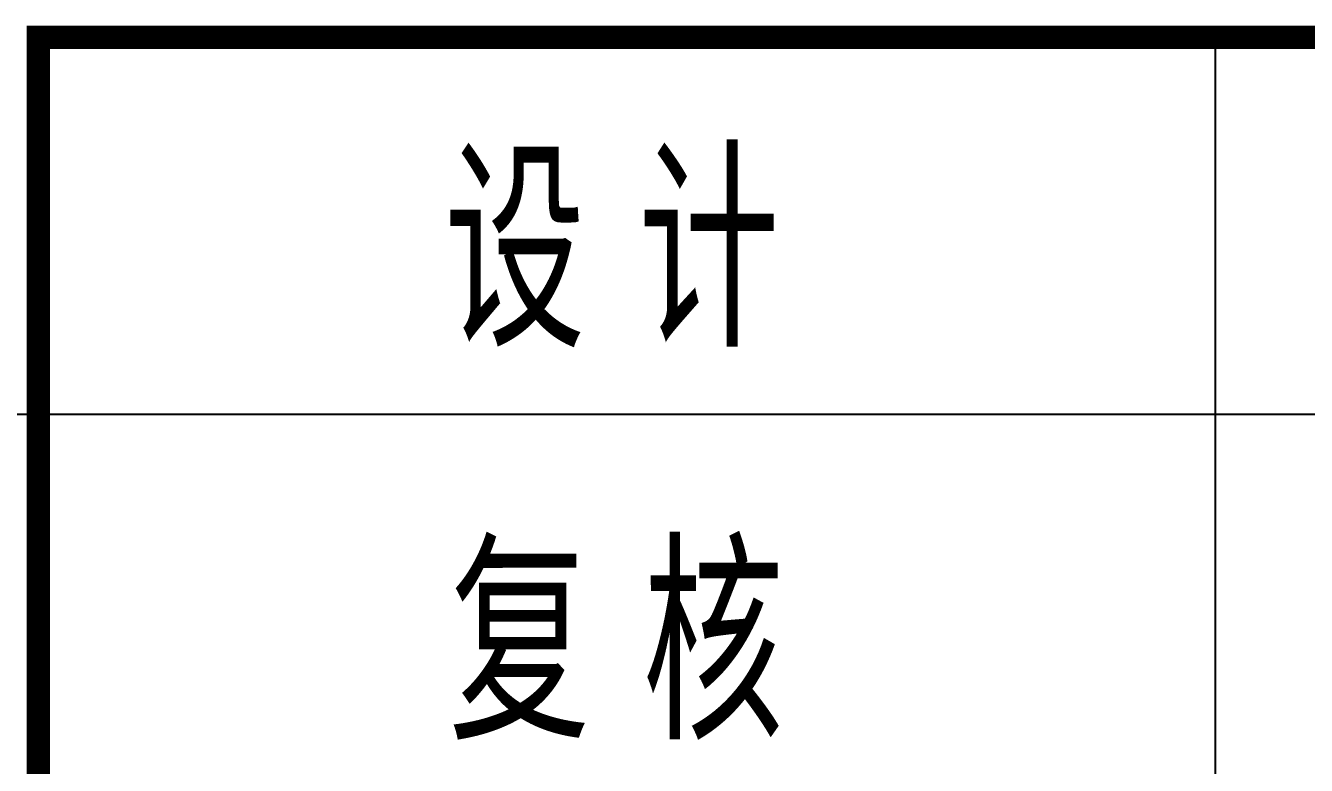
# Model space of a CAD drawing. Header units: millimetres. Extents: x 127 to 2034, y 513 to 812.
# Drawn here: x 1843.63 to 1870.83, y 549.43 to 565.13 of the extents above; entities that cross this region are included whole.
import ezdxf
from ezdxf.enums import TextEntityAlignment as Align

# ---------------------------------------------------------------- set-up
doc = ezdxf.new("R2010")
doc.units = ezdxf.units.MM
doc.styles.add('桥角标$0$sds', font='jg.shx', dxfattribs={"width": 0.75, "bigfont": 'hztxt.shx'})

msp = doc.modelspace()

# ---------------------------------------------------------------- linework, layer by layer
at = {"color": 144}
msp.add_line((1798.615, 556.883), (1893.905, 556.883), dxfattribs=at)
at = {"color": 144, "const_width": 0.5}
msp.add_lwpolyline([(1843.905, 524.883), (1843.905, 564.883), (2023.905, 564.883)], dxfattribs=at)
at = {"color": 144}
msp.add_lwpolyline([(1868.905, 524.883), (1868.905, 564.883)], dxfattribs=at)

# ---------------------------------------------------------------- texts
at = {"color": 4, "style": '桥角标$0$sds', "width": 0.75}
for s, p in [('设 计', (1856.086, 558.317)), ('复 核', (1856.182, 549.972))]:
    msp.add_text(s, height=4, rotation=0.0092, dxfattribs=at).set_placement(p, align=Align.CENTER)

doc.saveas('drawing.dxf')
